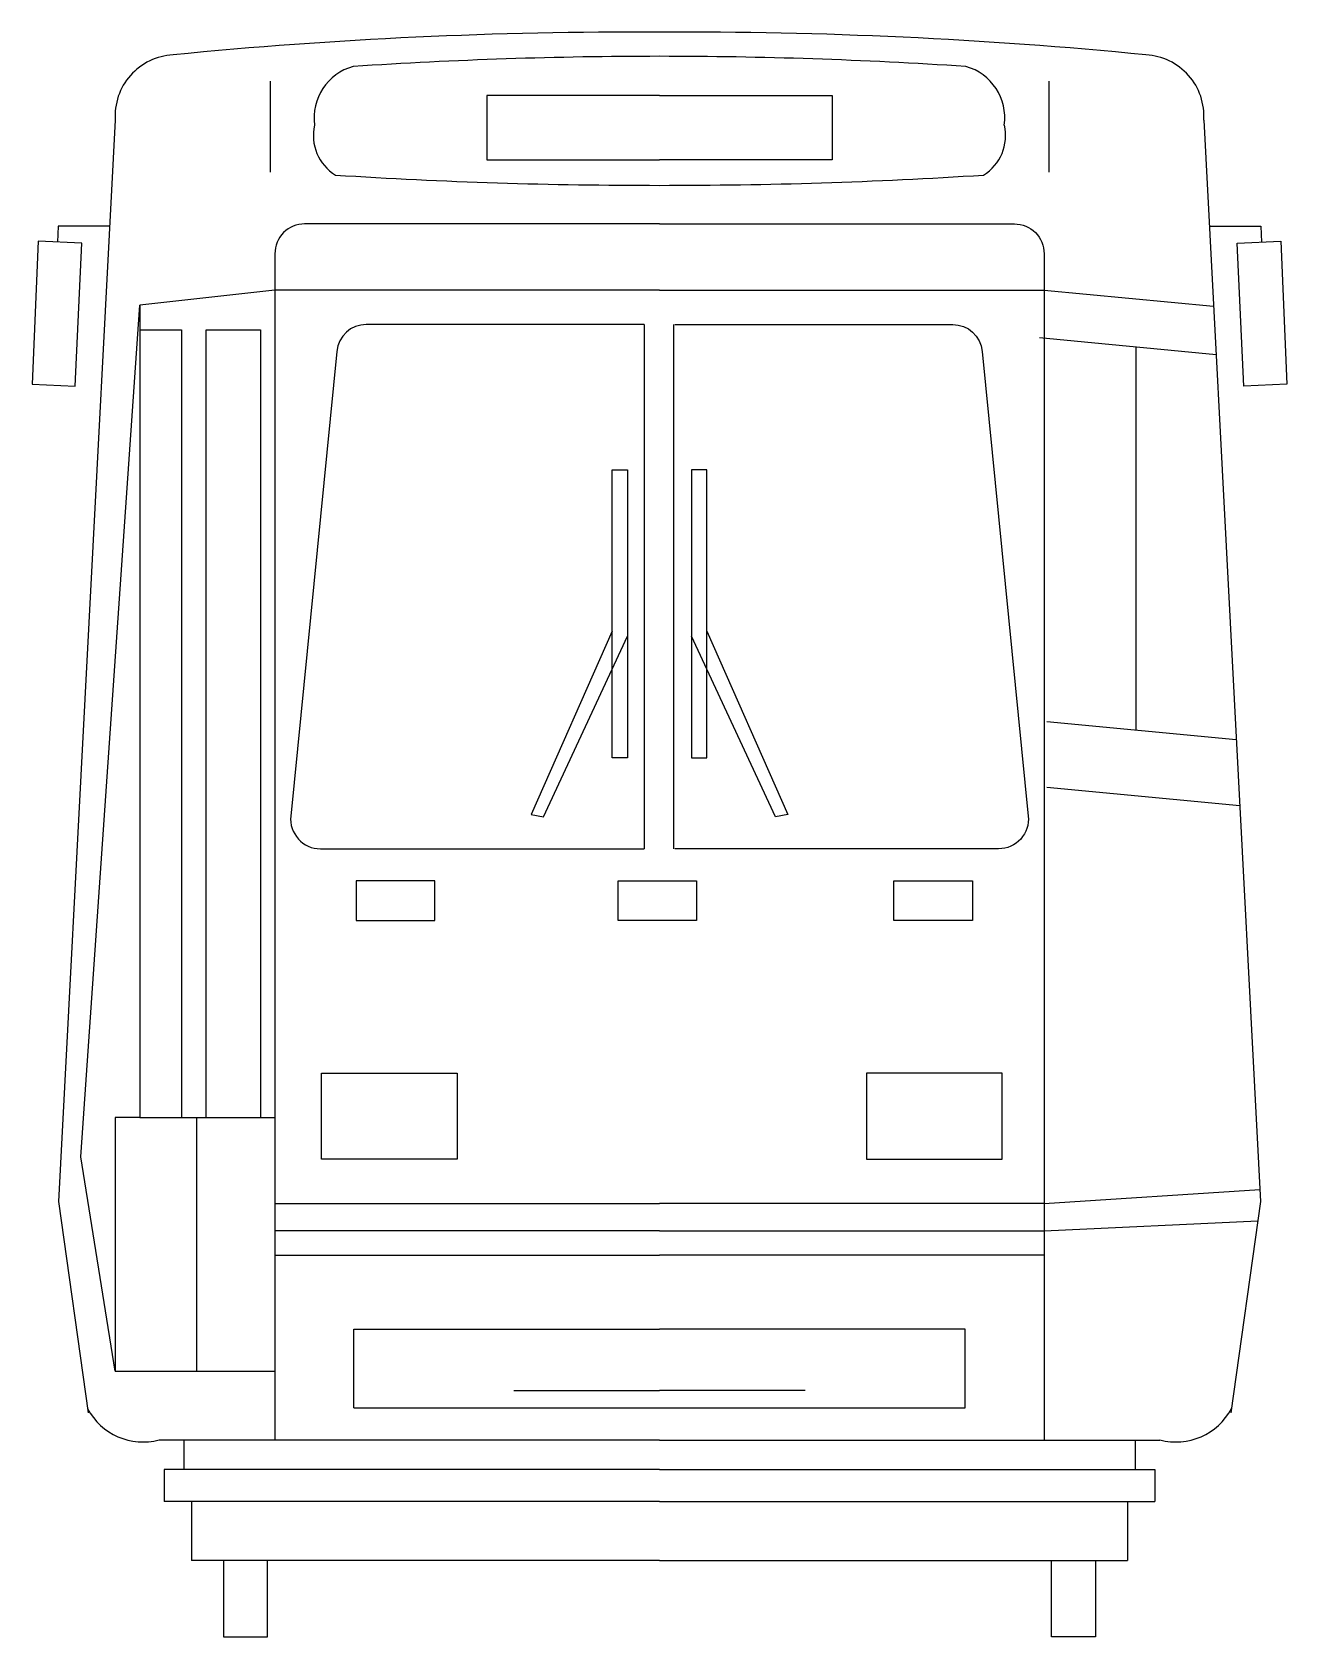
# Model space of a CAD drawing. Extents: x -1.22 to 1.06, y 0 to 2.91.
import ezdxf

# ---------------------------------------------------------------- set-up
doc = ezdxf.new("R2010")
doc.units = 0
doc.header["$MEASUREMENT"] = 0
doc.layers.get('0').update_dxf_attribs({"linetype": 'CONTINUOUS'})

msp = doc.modelspace()

# ---------------------------------------------------------------- linework, layer by layer
for points in [[(-0.7854, 2.8209), (-0.7854, 2.6559)], [(-0.079, 2.7947), (-0.392, 2.7947), (-0.392, 2.6778), (-0.079, 2.6778)], [(-0.079, 2.7947), (0.234, 2.7947), (0.234, 2.6778), (-0.079, 2.6778)], [(0.6274, 2.8209), (0.6274, 2.6559)], [(-1.0663, 2.7499), (-1.169, 0.7897), (-1.1155, 0.4062)], [(0.9083, 2.7499), (1.011, 0.7897), (0.9575, 0.4062)], [(-1.0763, 2.5576), (-1.1697, 2.5576), (-1.1707, 2.5289)], [(0.9184, 2.5576), (1.0117, 2.5576), (1.0127, 2.5289)], [(-0.079, 2.4417), (-0.7767, 2.4417), (-1.0215, 2.4144), (-1.0215, 0.9416), (-1.0663, 0.9416), (-1.0663, 0.4816), (-0.7941, 0.4816), (-0.7767, 0.4816)], [(-0.079, 2.4417), (0.6187, 2.4417)], [(0.6187, 2.4417), (0.926, 2.4125)], [(-1.0663, 0.4816), (-1.1286, 0.8706), (-1.0215, 2.4144)], [(-1.0215, 2.3696), (-0.9461, 2.3696), (-0.9461, 0.9416)], [(-0.9012, 0.9416), (-0.9012, 2.3696), (-0.8029, 2.3696), (-0.8029, 0.9416)], [(-0.1067, 2.3795), (-0.1067, 1.4289)], [(-0.0533, 2.3795), (-0.0533, 1.4289)], [(0.6105, 2.3557), (0.9305, 2.3253)], [(0.7851, 2.3391), (0.7851, 1.6444)], [(-0.1646, 1.8235), (-0.3118, 1.4911), (-0.2897, 1.4866), (-0.1373, 1.8144)], [(0.0066, 1.8235), (0.1538, 1.4911), (0.1317, 1.4866), (-0.0207, 1.8144)], [(0.6233, 1.6597), (0.9671, 1.627)], [(0.6233, 1.5407), (0.9734, 1.5073)], [(-1.0215, 0.9416), (-0.7767, 0.9416)], [(-0.9187, 0.9416), (-0.9187, 0.4816)], [(-0.7767, 0.786), (-0.079, 0.786)], [(0.6187, 0.786), (-0.079, 0.786)], [(0.6187, 0.786), (1.0099, 0.8109)], [(-0.079, 0.7364), (-0.7767, 0.7364)], [(-0.079, 0.7364), (0.6187, 0.7364)], [(0.6187, 0.7364), (1.0061, 0.7544)], [(-0.7767, 0.6922), (-0.079, 0.6922)], [(0.6187, 0.6922), (-0.079, 0.6922)], [(-0.6336, 0.4155), (-0.6336, 0.558), (-0.079, 0.558)], [(0.4756, 0.4155), (0.4756, 0.558), (-0.079, 0.558)], [(-0.3431, 0.4467), (-0.079, 0.4467)], [(0.1851, 0.4467), (-0.079, 0.4467)], [(-0.6336, 0.4155), (0.4756, 0.4155)], [(-0.079, 0.357), (-0.9865, 0.357)], [(-0.9417, 0.357), (-0.9417, 0.3035)], [(-0.079, 0.357), (0.8285, 0.357)], [(0.7837, 0.357), (0.7837, 0.3035)], [(-0.079, 0.3035), (-0.9775, 0.3035)], [(-0.9775, 0.3035), (-0.9775, 0.2456)], [(-0.079, 0.3035), (0.8195, 0.3035)], [(0.8195, 0.3035), (0.8195, 0.2456)], [(-0.079, 0.2456), (-0.9775, 0.2456)], [(-0.9279, 0.2456), (-0.9279, 0.1385)], [(-0.079, 0.2456), (0.8195, 0.2456)], [(0.77, 0.2456), (0.77, 0.1385)], [(-0.079, 0.1385), (-0.9279, 0.1385)], [(-0.87, 0.1385), (-0.87, 0), (-0.7899, 0), (-0.7899, 0.1385)], [(-0.079, 0.1385), (0.77, 0.1385)], [(0.712, 0.1385), (0.712, 0), (0.6319, 0), (0.6319, 0.1385)]]:
    msp.add_lwpolyline(points)
for points in [[(-0.079, 2.5619), (-0.7227, 2.5619, 0.414214), (-0.7767, 2.5079), (-0.7767, 0.357)], [(-0.079, 2.5619), (0.5647, 2.5619, -0.414214), (0.6187, 2.5079), (0.6187, 0.357)], [(-0.1067, 2.3795), (-0.6108, 2.3795, 0.385633), (-0.6645, 2.3308), (-0.7478, 1.4882, 0.443383), (-0.6941, 1.4289), (-0.1067, 1.4289)], [(-0.0513, 2.3795), (0.4528, 2.3795, -0.385633), (0.5065, 2.3308), (0.5899, 1.4882, -0.443383), (0.5361, 1.4289), (-0.0513, 1.4289)]]:
    msp.add_lwpolyline(points, format="xyb")
for points in [[(-1.1268, 2.5271), (-1.2061, 2.5304), (-1.2171, 2.2712), (-1.1392, 2.2679)], [(0.9688, 2.5271), (1.0482, 2.5304), (1.0591, 2.2712), (0.9812, 2.2679)], [(-0.1373, 2.1161), (-0.1373, 1.5939), (-0.1646, 1.5939), (-0.1646, 2.1161)], [(-0.0207, 2.1161), (-0.0207, 1.5939), (0.0066, 1.5939), (0.0066, 2.1161)], [(-0.629, 1.3707), (-0.629, 1.299), (-0.4864, 1.299), (-0.4864, 1.3707)], [(-0.0116, 1.3707), (-0.0116, 1.299), (-0.1542, 1.299), (-0.1542, 1.3707)], [(0.4886, 1.3707), (0.4886, 1.299), (0.346, 1.299), (0.346, 1.3707)], [(-0.6923, 1.0223), (-0.446, 1.0223), (-0.446, 0.866), (-0.6923, 0.866)], [(0.5427, 1.0223), (0.2964, 1.0223), (0.2964, 0.866), (0.5427, 0.866)]]:
    msp.add_lwpolyline(points, close=True)
for centre, radius, start, end in [((-0.1163, -5.7675), 8.6772, 89.75352, 95.58902), ((-0.0417, -5.7675), 8.6772, 84.41098, 90.24648), ((-0.9557, 2.7577), 0.1108, 92.9357, 184.0581), ((-0.0756, -5.5971), 8.4628, 90.02313, 93.78814), ((-0.0824, -5.5971), 8.4628, 86.21186, 89.97687), ((0.7977, 2.7577), 0.1108, 355.9419, 87.0643), ((-0.609, 2.7543), 0.0964, 105.4502, 187.8499), ((0.451, 2.7543), 0.0964, 352.1501, 74.5498), ((-0.6231, 2.7217), 0.0837, 166.6062, 238.5241), ((0.4651, 2.7217), 0.0837, 301.4759, 13.3938), ((-0.0831, 11.8041), 9.1723, 266.35145, 270.02581), ((-0.0749, 11.8041), 9.1723, 269.97419, 273.64855), ((-1.0152, 0.4686), 0.1152, 208.3505, 284.4358), ((0.8572, 0.4686), 0.1152, 255.5642, 331.6495)]:
    msp.add_arc(centre, radius, start, end)

doc.saveas('drawing.dxf')
